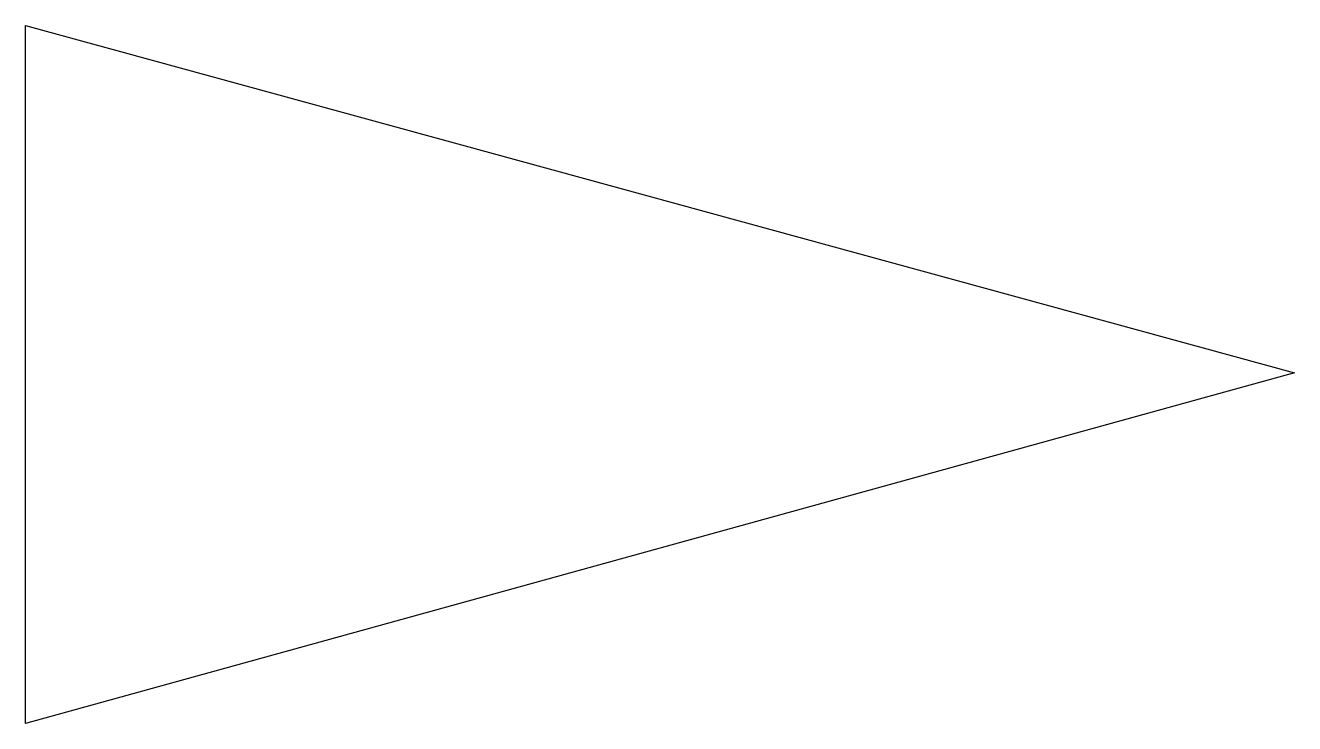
# Model space of a CAD drawing. Extents: x 0.97 to 6.65, y 3.64 to 6.76.
import ezdxf

# ---------------------------------------------------------------- set-up
doc = ezdxf.new("R2010")
doc.units = 0
doc.layers.get('0').update_dxf_attribs({"linetype": 'CONTINUOUS'})

msp = doc.modelspace()

# ---------------------------------------------------------------- linework, layer by layer
at = {"color": 0}
for p, q in [((0.972222, 3.63889), (0.972222, 6.76389)), ((0.972222, 6.76389), (6.65278, 5.20833)), ((6.65278, 5.20833), (0.972222, 3.63889))]:
    msp.add_line(p, q, dxfattribs=at)

doc.saveas('drawing.dxf')
